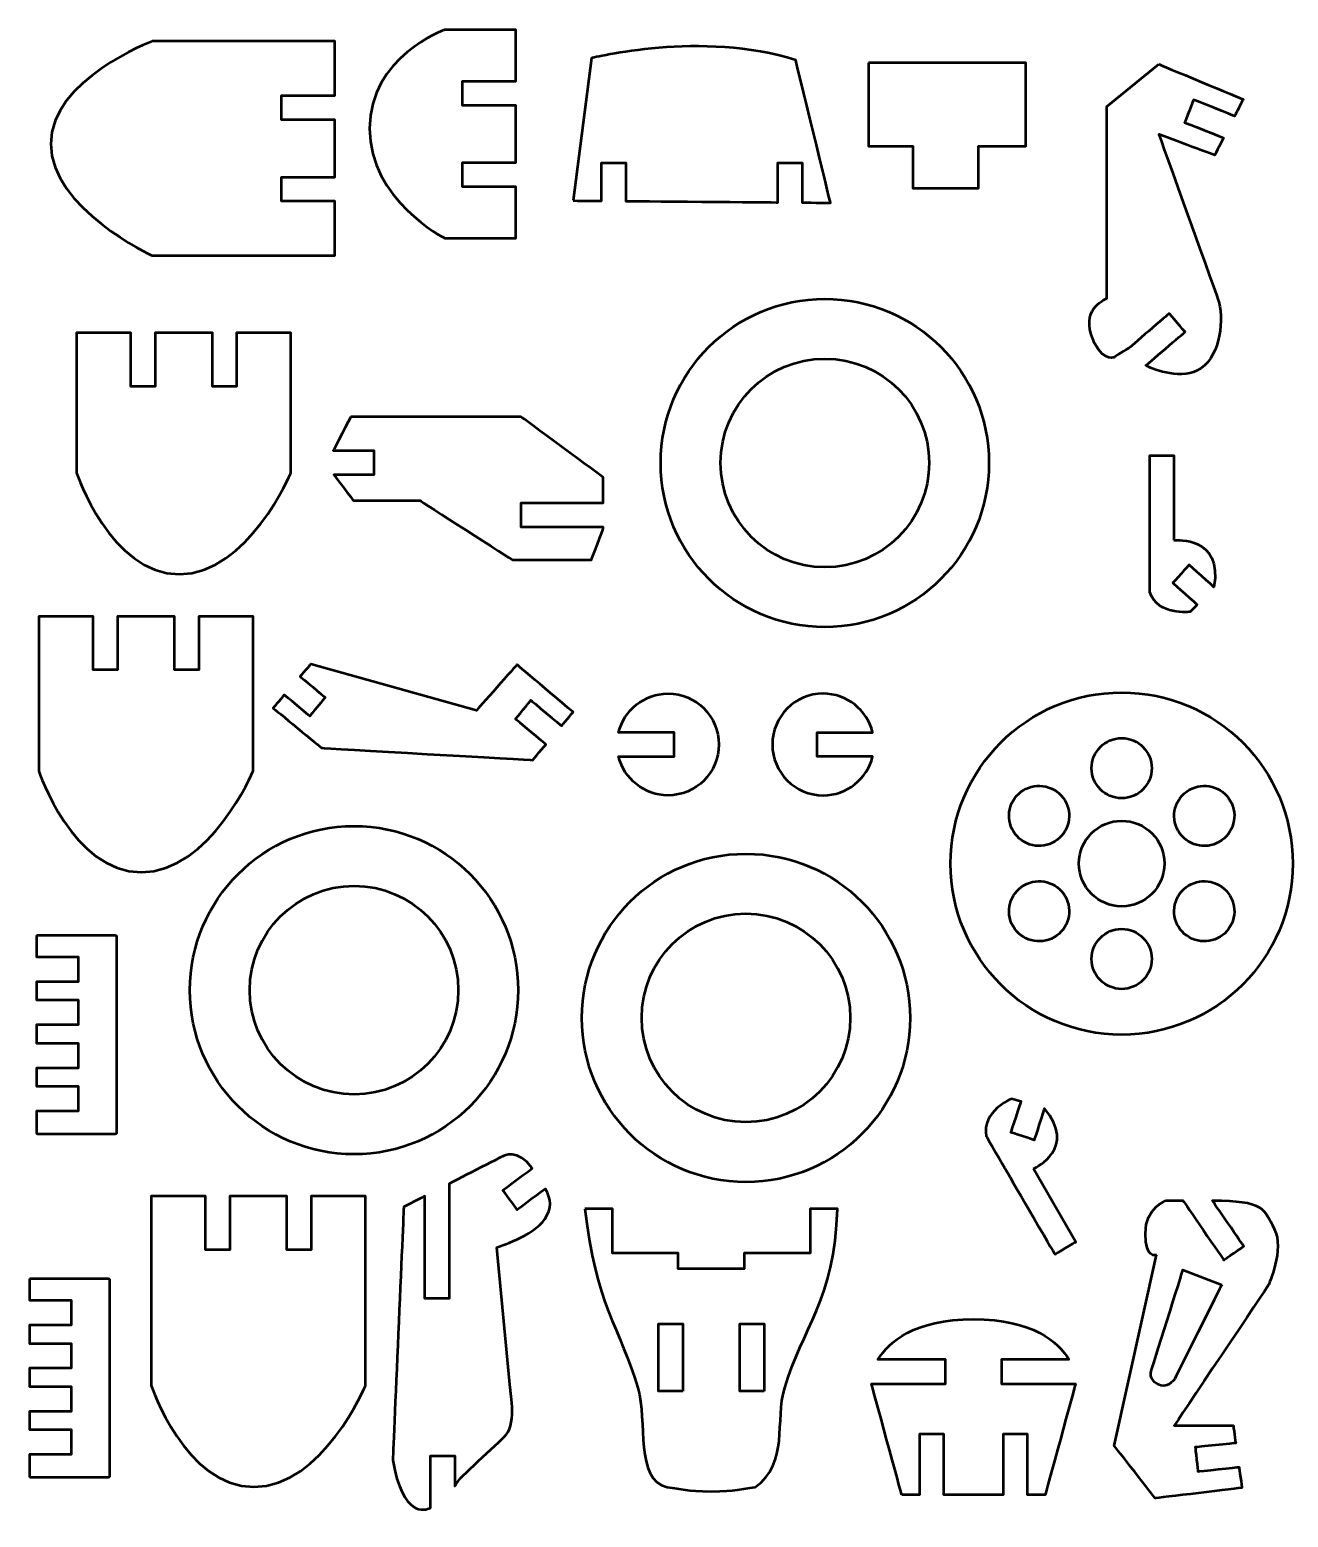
# Model space of a CAD drawing. Header units: millimetres. Extents: x -151 to 156, y -193 to 190.
# Drawn here: x -149.3 to 6.1, y 5.8 to 189.5 of the extents above; entities that cross this region are included whole.
import ezdxf

# ---------------------------------------------------------------- set-up
doc = ezdxf.new("R2010")
doc.units = ezdxf.units.MM
doc.header["$MEASUREMENT"] = 0
doc.layers.add('Capa 1', color=7, linetype='Continuous')

msp = doc.modelspace()

# ---------------------------------------------------------------- linework, layer by layer
at = {"layer": 'Capa 1', "color": 240, "lineweight": 50}
for points, knots in [([(-98.0655, 189.5258), (-98.0655, 189.5258), (-89.238, 189.5258), (-89.238, 189.5258), (-89.238, 189.5258), (-89.238, 189.5258), (-89.238, 183.188), (-89.238, 183.188), (-89.238, 183.188), (-89.238, 183.188), (-95.8499, 183.188), (-95.8499, 183.188), (-95.8499, 183.188), (-95.8499, 183.188), (-95.8499, 180.188), (-95.8499, 180.188), (-95.8499, 180.188), (-95.8499, 180.188), (-89.238, 180.188), (-89.238, 180.188), (-89.238, 180.188), (-89.238, 180.188), (-89.238, 173.13), (-89.238, 173.13), (-89.238, 173.13), (-89.238, 173.13), (-95.8498, 173.13), (-95.8498, 173.13), (-95.8498, 173.13), (-95.8498, 173.13), (-95.8498, 170.13), (-95.8498, 170.13), (-95.8498, 170.13), (-95.8498, 170.13), (-89.238, 170.13), (-89.238, 170.13), (-89.238, 170.13), (-89.238, 170.13), (-89.238, 163.7923), (-89.238, 163.7923), (-89.238, 163.7923), (-89.238, 163.7923), (-98.0655, 163.7923), (-98.0655, 163.7923), (-98.0655, 163.7923), (-98.0655, 163.7923), (-107.321, 168.5003), (-107.321, 177.3278), (-107.321, 177.3278), (-107.321, 186.1553), (-98.0655, 189.5258), (-98.0655, 189.5258)], [0, 0, 0, 0, 0.07142857, 0.07142857, 0.07142857, 0.07142858, 0.14285714, 0.14285714, 0.14285714, 0.14285715, 0.21428571, 0.21428571, 0.21428571, 0.21428572, 0.28571429, 0.28571429, 0.28571429, 0.2857143, 0.35714286, 0.35714286, 0.35714286, 0.35714287, 0.42857143, 0.42857143, 0.42857143, 0.42857144, 0.5, 0.5, 0.5, 0.50000001, 0.57142857, 0.57142857, 0.57142857, 0.57142858, 0.64285714, 0.64285714, 0.64285714, 0.64285715, 0.71428571, 0.71428571, 0.71428571, 0.71428572, 0.78571429, 0.78571429, 0.78571429, 0.7857143, 0.85714286, 0.85714286, 0.85714286, 0.85714287, 1, 1, 1, 1]), ([(-82.176, 168.418), (-82.176, 168.418), (-79.929, 186.0195), (-79.929, 186.0195), (-79.929, 186.0195), (-79.929, 186.0195), (-66.126, 189.497), (-54.677, 185.752), (-54.677, 185.752), (-54.677, 185.752), (-50.397, 168.1505), (-50.397, 168.1505), (-50.397, 168.1505), (-50.397, 168.1505), (-53.8982, 168.18), (-53.8982, 168.18), (-53.8982, 168.18), (-53.8982, 168.18), (-53.8982, 173.0796), (-53.8982, 173.0796), (-53.8982, 173.0796), (-53.8982, 173.0796), (-56.8982, 173.0796), (-56.8982, 173.0796), (-56.8982, 173.0796), (-56.8982, 173.0796), (-56.8982, 168.2052), (-56.8982, 168.2052), (-56.8982, 168.2052), (-56.8982, 168.2052), (-75.6747, 168.3633), (-75.6747, 168.3633), (-75.6747, 168.3633), (-75.6747, 168.3633), (-75.6747, 173.0796), (-75.6747, 173.0796), (-75.6747, 173.0796), (-75.6747, 173.0796), (-78.6749, 173.0796), (-78.6749, 173.0796), (-78.6749, 173.0796), (-78.6749, 173.0796), (-78.6749, 168.3885), (-78.6749, 168.3885), (-78.6749, 168.3885), (-78.6749, 168.3885), (-82.176, 168.418), (-82.176, 168.418)], [0, 0, 0, 0, 0.07692308, 0.07692308, 0.07692308, 0.07692309, 0.15384615, 0.15384615, 0.15384615, 0.15384616, 0.23076923, 0.23076923, 0.23076923, 0.23076924, 0.30769231, 0.30769231, 0.30769231, 0.30769232, 0.38461538, 0.38461538, 0.38461538, 0.38461539, 0.46153846, 0.46153846, 0.46153846, 0.46153847, 0.53846154, 0.53846154, 0.53846154, 0.53846155, 0.61538462, 0.61538462, 0.61538462, 0.61538463, 0.69230769, 0.69230769, 0.69230769, 0.6923077, 0.76923077, 0.76923077, 0.76923077, 0.76923078, 0.84615385, 0.84615385, 0.84615385, 0.84615386, 1, 1, 1, 1]), ([(-134.178, 188.106), (-134.178, 188.106), (-111.601, 188.106), (-111.601, 188.106), (-111.601, 188.106), (-111.601, 188.106), (-111.601, 181.3937), (-111.601, 181.3937), (-111.601, 181.3937), (-111.601, 181.3937), (-118.2129, 181.3937), (-118.2129, 181.3937), (-118.2129, 181.3937), (-118.2129, 181.3937), (-118.2129, 178.3937), (-118.2129, 178.3937), (-118.2129, 178.3937), (-118.2129, 178.3937), (-111.601, 178.3937), (-111.601, 178.3937), (-111.601, 178.3937), (-111.601, 178.3937), (-111.601, 171.3357), (-111.601, 171.3357), (-111.601, 171.3357), (-111.601, 171.3357), (-118.2128, 171.3357), (-118.2128, 171.3357), (-118.2128, 171.3357), (-118.2128, 171.3357), (-118.2128, 168.3357), (-118.2128, 168.3357), (-118.2128, 168.3357), (-118.2128, 168.3357), (-111.601, 168.3357), (-111.601, 168.3357), (-111.601, 168.3357), (-111.601, 168.3357), (-111.601, 161.6235), (-111.601, 161.6235), (-111.601, 161.6235), (-111.601, 161.6235), (-134.178, 161.6235), (-134.178, 161.6235), (-134.178, 161.6235), (-134.178, 161.6235), (-146.697, 167.453), (-146.697, 175.4265), (-146.697, 175.4265), (-146.697, 183.4), (-134.178, 188.106), (-134.178, 188.106)], [0, 0, 0, 0, 0.07142857, 0.07142857, 0.07142857, 0.07142858, 0.14285714, 0.14285714, 0.14285714, 0.14285715, 0.21428571, 0.21428571, 0.21428571, 0.21428572, 0.28571429, 0.28571429, 0.28571429, 0.2857143, 0.35714286, 0.35714286, 0.35714286, 0.35714287, 0.42857143, 0.42857143, 0.42857143, 0.42857144, 0.5, 0.5, 0.5, 0.50000001, 0.57142857, 0.57142857, 0.57142857, 0.57142858, 0.64285714, 0.64285714, 0.64285714, 0.64285715, 0.71428571, 0.71428571, 0.71428571, 0.71428572, 0.78571429, 0.78571429, 0.78571429, 0.7857143, 0.85714286, 0.85714286, 0.85714286, 0.85714287, 1, 1, 1, 1]), ([(-45.689, 185.431), (-45.689, 185.431), (-26.2685, 185.431), (-26.2685, 185.431), (-26.2685, 185.431), (-26.2685, 185.431), (-26.2685, 175.159), (-26.2685, 175.159), (-26.2685, 175.159), (-26.2685, 175.159), (-32.1, 175.159), (-32.1, 175.159), (-32.1, 175.159), (-32.1, 175.159), (-32.1, 169.9695), (-32.1, 169.9695), (-32.1, 169.9695), (-32.1, 169.9695), (-40.232, 169.9695), (-40.232, 169.9695), (-40.232, 169.9695), (-40.232, 169.9695), (-40.232, 175.159), (-40.232, 175.159), (-40.232, 175.159), (-40.232, 175.159), (-45.689, 175.159), (-45.689, 175.159), (-45.689, 175.159), (-45.689, 175.159), (-45.689, 185.431), (-45.689, 185.431)], [0, 0, 0, 0, 0.11111111, 0.11111111, 0.11111111, 0.11111112, 0.22222222, 0.22222222, 0.22222222, 0.22222223, 0.33333333, 0.33333333, 0.33333333, 0.33333334, 0.44444444, 0.44444444, 0.44444444, 0.44444445, 0.55555556, 0.55555556, 0.55555556, 0.55555557, 0.66666667, 0.66666667, 0.66666667, 0.66666668, 0.77777778, 0.77777778, 0.77777778, 0.77777779, 1, 1, 1, 1]), ([(-9.844, 185.2705), (-9.844, 185.2705), (-16.264, 180.0275), (-16.264, 180.0275), (-16.264, 180.0275), (-16.264, 180.0275), (-16.264, 156.327), (-16.264, 156.327), (-16.264, 156.327), (-16.264, 156.327), (-19.26, 155.257), (-18.19, 151.8865), (-18.19, 151.8865), (-17.12, 148.516), (-15.408, 149.051), (-15.408, 149.051), (-15.408, 149.051), (-15.408, 149.051), (-13.6425, 150.1745), (-13.6425, 150.1745), (-13.6425, 150.1745), (-13.6425, 150.1745), (-13.6118, 150.1438), (-13.6118, 150.1438), (-13.6118, 150.1438), (-13.6118, 150.1438), (-8.5419, 154.4834), (-8.5419, 154.4834), (-8.5419, 154.4834), (-8.5419, 154.4834), (-6.5907, 152.2038), (-6.5907, 152.2038), (-6.5907, 152.2038), (-6.5907, 152.2038), (-11.457, 148.039), (-11.457, 148.039), (-11.457, 148.039), (-10.8442, 147.7419), (-7.5034, 146.2355), (-5.0825, 147.446), (-5.0825, 147.446), (-2.4075, 148.7835), (-1.7655, 153.117), (-2.4075, 155.899), (-2.4075, 155.899), (-2.4075, 155.899), (-9.844, 176.6035), (-9.844, 176.6035), (-9.844, 176.6035), (-9.844, 176.6035), (-2.9425, 174.0355), (-2.9425, 174.0355), (-2.9425, 174.0355), (-2.9425, 174.0355), (-1.8436, 176.1834), (-1.8436, 176.1834), (-1.8436, 176.1834), (-1.8436, 176.1834), (-6.648, 178.085), (-6.648, 178.085), (-6.648, 178.085), (-6.648, 178.085), (-5.5443, 180.8748), (-5.5443, 180.8748), (-5.5443, 180.8748), (-5.5443, 180.8748), (-0.4708, 178.8666), (-0.4708, 178.8666), (-0.4708, 178.8666), (-0.4708, 178.8666), (0.5885, 180.937), (0.5885, 180.937), (0.5885, 180.937), (0.5885, 180.937), (-9.844, 185.2705), (-9.844, 185.2705)], [0, 0, 0, 0, 0.05, 0.05, 0.05, 0.05000001, 0.1, 0.1, 0.1, 0.10000001, 0.15, 0.15, 0.15, 0.15000001, 0.2, 0.2, 0.2, 0.20000001, 0.25, 0.25, 0.25, 0.25000001, 0.3, 0.3, 0.3, 0.30000001, 0.35, 0.35, 0.35, 0.35000001, 0.4, 0.4, 0.4, 0.40000001, 0.45, 0.45, 0.45, 0.45000001, 0.5, 0.5, 0.5, 0.50000001, 0.55, 0.55, 0.55, 0.55000001, 0.6, 0.6, 0.6, 0.60000001, 0.65, 0.65, 0.65, 0.65000001, 0.7, 0.7, 0.7, 0.70000001, 0.75, 0.75, 0.75, 0.75000001, 0.8, 0.8, 0.8, 0.80000001, 0.85, 0.85, 0.85, 0.85000001, 0.9, 0.9, 0.9, 0.90000001, 1, 1, 1, 1]), ([(-51.0867, 115.748), (-39.8943, 115.748), (-30.8177, 124.8246), (-30.8177, 136.017), (-30.8177, 136.017), (-30.8177, 147.2094), (-39.8943, 156.286), (-51.0867, 156.286), (-51.0867, 156.286), (-62.2791, 156.286), (-71.3557, 147.2094), (-71.3557, 136.017), (-71.3557, 136.017), (-71.3557, 124.8246), (-62.2791, 115.748), (-51.0867, 115.748)], [0, 0, 0, 0, 0.2, 0.2, 0.2, 0.20000001, 0.4, 0.4, 0.4, 0.40000001, 0.6, 0.6, 0.6, 0.60000001, 1, 1, 1, 1]), ([(-143.5139, 134.8015), (-143.5139, 134.8015), (-143.5139, 152.082), (-143.5139, 152.082), (-143.5139, 152.082), (-143.5139, 152.082), (-136.8016, 152.082), (-136.8016, 152.082), (-136.8016, 152.082), (-136.8016, 152.082), (-136.8016, 145.4701), (-136.8016, 145.4701), (-136.8016, 145.4701), (-136.8016, 145.4701), (-133.8016, 145.4701), (-133.8016, 145.4701), (-133.8016, 145.4701), (-133.8016, 145.4701), (-133.8016, 152.082), (-133.8016, 152.082), (-133.8016, 152.082), (-133.8016, 152.082), (-126.7436, 152.082), (-126.7436, 152.082), (-126.7436, 152.082), (-126.7436, 152.082), (-126.7436, 145.4702), (-126.7436, 145.4702), (-126.7436, 145.4702), (-126.7436, 145.4702), (-123.7436, 145.4702), (-123.7436, 145.4702), (-123.7436, 145.4702), (-123.7436, 145.4702), (-123.7436, 152.082), (-123.7436, 152.082), (-123.7436, 152.082), (-123.7436, 152.082), (-117.0314, 152.082), (-117.0314, 152.082), (-117.0314, 152.082), (-117.0314, 152.082), (-117.0314, 134.8015), (-117.0314, 134.8015), (-117.0314, 134.8015), (-117.0314, 134.8015), (-122.3254, 122.2825), (-130.8344, 122.2825), (-130.8344, 122.2825), (-139.3434, 122.2825), (-143.5139, 134.8015), (-143.5139, 134.8015)], [0, 0, 0, 0, 0.07142857, 0.07142857, 0.07142857, 0.07142858, 0.14285714, 0.14285714, 0.14285714, 0.14285715, 0.21428571, 0.21428571, 0.21428571, 0.21428572, 0.28571429, 0.28571429, 0.28571429, 0.2857143, 0.35714286, 0.35714286, 0.35714286, 0.35714287, 0.42857143, 0.42857143, 0.42857143, 0.42857144, 0.5, 0.5, 0.5, 0.50000001, 0.57142857, 0.57142857, 0.57142857, 0.57142858, 0.64285714, 0.64285714, 0.64285714, 0.64285715, 0.71428571, 0.71428571, 0.71428571, 0.71428572, 0.78571429, 0.78571429, 0.78571429, 0.7857143, 0.85714286, 0.85714286, 0.85714286, 0.85714287, 1, 1, 1, 1]), ([(-51.0867, 123.1358), (-43.9737, 123.1358), (-38.2055, 128.904), (-38.2055, 136.017), (-38.2055, 136.017), (-38.2055, 143.13), (-43.9737, 148.8982), (-51.0867, 148.8982), (-51.0867, 148.8982), (-58.1997, 148.8982), (-63.9679, 143.13), (-63.9679, 136.017), (-63.9679, 136.017), (-63.9679, 128.904), (-58.1997, 123.1358), (-51.0867, 123.1358)], [0, 0, 0, 0, 0.2, 0.2, 0.2, 0.20000001, 0.4, 0.4, 0.4, 0.40000001, 0.6, 0.6, 0.6, 0.60000001, 1, 1, 1, 1]), ([(-109.6314, 141.731), (-109.6314, 141.731), (-88.6336, 141.731), (-88.6336, 141.731), (-88.6336, 141.731), (-88.6336, 141.731), (-78.4561, 134.2226), (-78.4561, 134.2226), (-78.4561, 134.2226), (-78.4561, 134.2226), (-78.4561, 131.0762), (-78.4561, 131.0762), (-78.4561, 131.0762), (-78.4561, 131.0762), (-88.615, 131.0762), (-88.615, 131.0762), (-88.615, 131.0762), (-88.615, 131.0762), (-88.615, 128.0762), (-88.615, 128.0762), (-88.615, 128.0762), (-88.615, 128.0762), (-78.4561, 128.0762), (-78.4561, 128.0762), (-78.4561, 128.0762), (-78.4561, 128.0762), (-78.4561, 127.9298), (-78.4561, 127.9298), (-78.4561, 127.9298), (-78.4561, 127.9298), (-79.9202, 124.0325), (-79.9202, 124.0325), (-79.9202, 124.0325), (-79.9202, 124.0325), (-89.6692, 124.0325), (-89.6692, 124.0325), (-89.6692, 124.0325), (-89.6692, 124.0325), (-101.0966, 131.3622), (-101.0966, 131.3622), (-101.0966, 131.3622), (-101.0966, 131.3622), (-109.31, 131.3622), (-109.31, 131.3622), (-109.31, 131.3622), (-109.31, 131.3622), (-111.7307, 134.5476), (-111.7307, 134.5476), (-111.7307, 134.5476), (-111.7307, 134.5476), (-106.7878, 134.5476), (-106.7878, 134.5476), (-106.7878, 134.5476), (-106.7878, 134.5476), (-106.7878, 137.5476), (-106.7878, 137.5476), (-106.7878, 137.5476), (-106.7878, 137.5476), (-111.8097, 137.5476), (-111.8097, 137.5476), (-111.8097, 137.5476), (-111.8097, 137.5476), (-109.6314, 141.731), (-109.6314, 141.731)], [0, 0, 0, 0, 0.05882353, 0.05882353, 0.05882353, 0.05882354, 0.11764706, 0.11764706, 0.11764706, 0.11764707, 0.17647059, 0.17647059, 0.17647059, 0.1764706, 0.23529412, 0.23529412, 0.23529412, 0.23529413, 0.29411765, 0.29411765, 0.29411765, 0.29411766, 0.35294118, 0.35294118, 0.35294118, 0.35294119, 0.41176471, 0.41176471, 0.41176471, 0.41176472, 0.47058824, 0.47058824, 0.47058824, 0.47058825, 0.52941176, 0.52941176, 0.52941176, 0.52941177, 0.58823529, 0.58823529, 0.58823529, 0.5882353, 0.64705882, 0.64705882, 0.64705882, 0.64705883, 0.70588235, 0.70588235, 0.70588235, 0.70588236, 0.76470588, 0.76470588, 0.76470588, 0.76470589, 0.82352941, 0.82352941, 0.82352941, 0.82352942, 0.88235294, 0.88235294, 0.88235294, 0.88235295, 1, 1, 1, 1]), ([(-7.9632, 126.4757), (-7.9632, 126.4757), (-7.9632, 136.9202), (-7.9632, 136.9202), (-7.9632, 136.9202), (-7.9632, 136.9202), (-10.9632, 136.9202), (-10.9632, 136.9202), (-10.9632, 136.9202), (-10.9632, 136.9202), (-10.9632, 124.8072), (-10.9632, 124.8072), (-10.9632, 124.8072), (-10.9632, 124.8072), (-10.9631, 124.8072), (-10.9631, 124.8072), (-10.9631, 124.8072), (-10.9631, 124.8072), (-10.9631, 120.0638), (-10.9631, 120.0638), (-10.9631, 120.0638), (-9.9632, 117.0962), (-5.9637, 117.6325), (-5.9637, 117.6325), (-5.9637, 117.6325), (-5.9637, 117.6325), (-5.096, 118.5224), (-5.096, 118.5224), (-5.096, 118.5224), (-5.096, 118.5224), (-8.0917, 121.1914), (-8.0917, 121.1914), (-8.0917, 121.1914), (-8.0917, 121.1914), (-6.0958, 123.4309), (-6.0958, 123.4309), (-6.0958, 123.4309), (-6.0958, 123.4309), (-3.0253, 120.695), (-3.0253, 120.695), (-3.0253, 120.695), (-1.8949, 126.9959), (-7.7492, 126.4638), (-7.7492, 126.4638), (-7.7492, 126.4638), (-7.7492, 126.4638), (-7.9632, 126.4757), (-7.9632, 126.4757)], [0, 0, 0, 0, 0.07692308, 0.07692308, 0.07692308, 0.07692309, 0.15384615, 0.15384615, 0.15384615, 0.15384616, 0.23076923, 0.23076923, 0.23076923, 0.23076924, 0.30769231, 0.30769231, 0.30769231, 0.30769232, 0.38461538, 0.38461538, 0.38461538, 0.38461539, 0.46153846, 0.46153846, 0.46153846, 0.46153847, 0.53846154, 0.53846154, 0.53846154, 0.53846155, 0.61538462, 0.61538462, 0.61538462, 0.61538463, 0.69230769, 0.69230769, 0.69230769, 0.6923077, 0.76923077, 0.76923077, 0.76923077, 0.76923078, 0.84615385, 0.84615385, 0.84615385, 0.84615386, 1, 1, 1, 1]), ([(-148.1873, 97.9737), (-148.1873, 97.9737), (-148.1873, 117.0732), (-148.1873, 117.0732), (-148.1873, 117.0732), (-148.1873, 117.0732), (-141.475, 117.0732), (-141.475, 117.0732), (-141.475, 117.0732), (-141.475, 117.0732), (-141.475, 110.4613), (-141.475, 110.4613), (-141.475, 110.4613), (-141.475, 110.4613), (-138.475, 110.4613), (-138.475, 110.4613), (-138.475, 110.4613), (-138.475, 110.4613), (-138.475, 117.0732), (-138.475, 117.0732), (-138.475, 117.0732), (-138.475, 117.0732), (-131.417, 117.0732), (-131.417, 117.0732), (-131.417, 117.0732), (-131.417, 117.0732), (-131.417, 110.4614), (-131.417, 110.4614), (-131.417, 110.4614), (-131.417, 110.4614), (-128.417, 110.4614), (-128.417, 110.4614), (-128.417, 110.4614), (-128.417, 110.4614), (-128.417, 117.0732), (-128.417, 117.0732), (-128.417, 117.0732), (-128.417, 117.0732), (-121.7048, 117.0732), (-121.7048, 117.0732), (-121.7048, 117.0732), (-121.7048, 117.0732), (-121.7048, 97.9737), (-121.7048, 97.9737), (-121.7048, 97.9737), (-121.7048, 97.9737), (-126.9988, 85.4547), (-135.5078, 85.4547), (-135.5078, 85.4547), (-144.0168, 85.4547), (-148.1873, 97.9737), (-148.1873, 97.9737)], [0, 0, 0, 0, 0.07142857, 0.07142857, 0.07142857, 0.07142858, 0.14285714, 0.14285714, 0.14285714, 0.14285715, 0.21428571, 0.21428571, 0.21428571, 0.21428572, 0.28571429, 0.28571429, 0.28571429, 0.2857143, 0.35714286, 0.35714286, 0.35714286, 0.35714287, 0.42857143, 0.42857143, 0.42857143, 0.42857144, 0.5, 0.5, 0.5, 0.50000001, 0.57142857, 0.57142857, 0.57142857, 0.57142858, 0.64285714, 0.64285714, 0.64285714, 0.64285715, 0.71428571, 0.71428571, 0.71428571, 0.71428572, 0.78571429, 0.78571429, 0.78571429, 0.7857143, 0.85714286, 0.85714286, 0.85714286, 0.85714287, 1, 1, 1, 1]), ([(-114.597, 111.1698), (-114.597, 111.1698), (-94.1052, 105.4578), (-94.1052, 105.4578), (-94.1052, 105.4578), (-94.1052, 105.4578), (-89.1072, 111.0984), (-89.1072, 111.0984), (-89.1072, 111.0984), (-89.1072, 111.0984), (-82.1814, 105.2436), (-82.1814, 105.2436), (-82.1814, 105.2436), (-82.1814, 105.2436), (-83.6049, 103.5558), (-83.6049, 103.5558), (-83.6049, 103.5558), (-83.6049, 103.5558), (-87.3899, 106.7004), (-87.3899, 106.7004), (-87.3899, 106.7004), (-87.3899, 106.7004), (-89.307, 104.3929), (-89.307, 104.3929), (-89.307, 104.3929), (-89.307, 104.3929), (-85.5391, 101.2624), (-85.5391, 101.2624), (-85.5391, 101.2624), (-85.5391, 101.2624), (-87.1794, 99.3174), (-87.1794, 99.3174), (-87.1794, 99.3174), (-87.1794, 99.3174), (-113.2404, 100.8168), (-113.2404, 100.8168), (-113.2404, 100.8168), (-113.2404, 100.8168), (-119.238, 105.7434), (-119.238, 105.7434), (-119.238, 105.7434), (-119.238, 105.7434), (-117.8526, 107.3632), (-117.8526, 107.3632), (-117.8526, 107.3632), (-117.8526, 107.3632), (-114.7146, 104.7558), (-114.7146, 104.7558), (-114.7146, 104.7558), (-114.7146, 104.7558), (-112.7973, 107.0633), (-112.7973, 107.0633), (-112.7973, 107.0633), (-112.7973, 107.0633), (-115.9026, 109.6432), (-115.9026, 109.6432), (-115.9026, 109.6432), (-115.9026, 109.6432), (-114.597, 111.1698), (-114.597, 111.1698)], [0, 0, 0, 0, 0.0625, 0.0625, 0.0625, 0.06250001, 0.125, 0.125, 0.125, 0.12500001, 0.1875, 0.1875, 0.1875, 0.18750001, 0.25, 0.25, 0.25, 0.25000001, 0.3125, 0.3125, 0.3125, 0.31250001, 0.375, 0.375, 0.375, 0.37500001, 0.4375, 0.4375, 0.4375, 0.43750001, 0.5, 0.5, 0.5, 0.50000001, 0.5625, 0.5625, 0.5625, 0.56250001, 0.625, 0.625, 0.625, 0.62500001, 0.6875, 0.6875, 0.6875, 0.68750001, 0.75, 0.75, 0.75, 0.75000001, 0.8125, 0.8125, 0.8125, 0.81250001, 0.875, 0.875, 0.875, 0.87500001, 1, 1, 1, 1]), ([(-70.4569, 94.962), (-66.9874, 94.962), (-64.1737, 97.7757), (-64.1737, 101.2452), (-64.1737, 101.2452), (-64.1737, 104.7147), (-66.9874, 107.5284), (-70.4569, 107.5284), (-70.4569, 107.5284), (-73.4093, 107.5284), (-75.8861, 105.4904), (-76.559, 102.7452), (-76.559, 102.7452), (-76.559, 102.7452), (-69.7101, 102.7452), (-69.7101, 102.7452), (-69.7101, 102.7452), (-69.7101, 102.7452), (-69.7101, 99.7452), (-69.7101, 99.7452), (-69.7101, 99.7452), (-69.7101, 99.7452), (-76.5591, 99.7452), (-76.5591, 99.7452), (-76.5591, 99.7452), (-75.8863, 96.9997), (-73.4095, 94.962), (-70.4569, 94.962)], [0, 0, 0, 0, 0.125, 0.125, 0.125, 0.12500001, 0.25, 0.25, 0.25, 0.25000001, 0.375, 0.375, 0.375, 0.37500001, 0.5, 0.5, 0.5, 0.50000001, 0.625, 0.625, 0.625, 0.62500001, 0.75, 0.75, 0.75, 0.75000001, 1, 1, 1, 1]), ([(-51.2898, 94.962), (-54.7593, 94.962), (-57.573, 97.7757), (-57.573, 101.2452), (-57.573, 101.2452), (-57.573, 104.7147), (-54.7593, 107.5284), (-51.2898, 107.5284), (-51.2898, 107.5284), (-48.3374, 107.5284), (-45.8606, 105.4904), (-45.1877, 102.7452), (-45.1877, 102.7452), (-45.1877, 102.7452), (-52.0366, 102.7452), (-52.0366, 102.7452), (-52.0366, 102.7452), (-52.0366, 102.7452), (-52.0366, 99.7452), (-52.0366, 99.7452), (-52.0366, 99.7452), (-52.0366, 99.7452), (-45.1876, 99.7452), (-45.1876, 99.7452), (-45.1876, 99.7452), (-45.8604, 96.9997), (-48.3372, 94.962), (-51.2898, 94.962)], [0, 0, 0, 0, 0.125, 0.125, 0.125, 0.12500001, 0.25, 0.25, 0.25, 0.25000001, 0.375, 0.375, 0.375, 0.37500001, 0.5, 0.5, 0.5, 0.50000001, 0.625, 0.625, 0.625, 0.62500001, 0.75, 0.75, 0.75, 0.75000001, 1, 1, 1, 1]), ([(-14.4228, 65.4024), (-2.7526, 65.4024), (6.7116, 74.8666), (6.7116, 86.5368), (6.7116, 86.5368), (6.7116, 98.207), (-2.7526, 107.6712), (-14.4228, 107.6712), (-14.4228, 107.6712), (-26.093, 107.6712), (-35.5572, 98.207), (-35.5572, 86.5368), (-35.5572, 86.5368), (-35.5572, 74.8666), (-26.093, 65.4024), (-14.4228, 65.4024)], [0, 0, 0, 0, 0.2, 0.2, 0.2, 0.20000001, 0.4, 0.4, 0.4, 0.40000001, 0.6, 0.6, 0.6, 0.60000001, 1, 1, 1, 1]), ([(-14.4228, 94.605), (-12.3726, 94.605), (-10.71, 96.2676), (-10.71, 98.3178), (-10.71, 98.3178), (-10.71, 100.368), (-12.3726, 102.0306), (-14.4228, 102.0306), (-14.4228, 102.0306), (-16.473, 102.0306), (-18.1356, 100.368), (-18.1356, 98.3178), (-18.1356, 98.3178), (-18.1356, 96.2676), (-16.473, 94.605), (-14.4228, 94.605)], [0, 0, 0, 0, 0.2, 0.2, 0.2, 0.20000001, 0.4, 0.4, 0.4, 0.40000001, 0.6, 0.6, 0.6, 0.60000001, 1, 1, 1, 1]), ([(-21.4101, 90.5711), (-20.3849, 92.3465), (-20.9933, 94.6171), (-22.7695, 95.6427), (-22.7695, 95.6427), (-24.5448, 96.6678), (-26.8155, 96.0594), (-27.8408, 94.2833), (-27.8408, 94.2833), (-28.8657, 92.5086), (-28.2576, 90.2365), (-26.4818, 89.2116), (-26.4818, 89.2116), (-24.7067, 88.1862), (-22.4354, 88.7957), (-21.4101, 90.5711)], [0, 0, 0, 0, 0.2, 0.2, 0.2, 0.20000001, 0.4, 0.4, 0.4, 0.40000001, 0.6, 0.6, 0.6, 0.60000001, 1, 1, 1, 1]), ([(-7.4355, 90.5709), (-6.4104, 88.7956), (-4.1393, 88.1868), (-2.3638, 89.2119), (-2.3638, 89.2119), (-0.5882, 90.237), (0.0203, 92.5082), (-1.0048, 94.2837), (-1.0048, 94.2837), (-2.0299, 96.0592), (-4.301, 96.6678), (-6.0766, 95.6427), (-6.0766, 95.6427), (-7.8521, 94.6176), (-8.4606, 92.3464), (-7.4355, 90.5709)], [0, 0, 0, 0, 0.2, 0.2, 0.2, 0.20000001, 0.4, 0.4, 0.4, 0.40000001, 0.6, 0.6, 0.6, 0.60000001, 1, 1, 1, 1]), ([(-109.242, 50.6312), (-98.0496, 50.6312), (-88.973, 59.7078), (-88.973, 70.9002), (-88.973, 70.9002), (-88.973, 82.0926), (-98.0496, 91.1692), (-109.242, 91.1692), (-109.242, 91.1692), (-120.4344, 91.1692), (-129.511, 82.0926), (-129.511, 70.9002), (-129.511, 70.9002), (-129.511, 59.7078), (-120.4344, 50.6312), (-109.242, 50.6312)], [0, 0, 0, 0, 0.2, 0.2, 0.2, 0.20000001, 0.4, 0.4, 0.4, 0.40000001, 0.6, 0.6, 0.6, 0.60000001, 1, 1, 1, 1]), ([(-14.4228, 81.2532), (-11.5052, 81.2532), (-9.1392, 83.6192), (-9.1392, 86.5368), (-9.1392, 86.5368), (-9.1392, 89.4546), (-11.5052, 91.8204), (-14.4228, 91.8204), (-14.4228, 91.8204), (-17.3405, 91.8204), (-19.7064, 89.4546), (-19.7064, 86.5368), (-19.7064, 86.5368), (-19.7064, 83.6192), (-17.3405, 81.2532), (-14.4228, 81.2532)], [0, 0, 0, 0, 0.2, 0.2, 0.2, 0.20000001, 0.4, 0.4, 0.4, 0.40000001, 0.6, 0.6, 0.6, 0.60000001, 1, 1, 1, 1]), ([(-60.8328, 47.204), (-49.6404, 47.204), (-40.5638, 56.2806), (-40.5638, 67.473), (-40.5638, 67.473), (-40.5638, 78.6654), (-49.6404, 87.742), (-60.8328, 87.742), (-60.8328, 87.742), (-72.0252, 87.742), (-81.1018, 78.6654), (-81.1018, 67.473), (-81.1018, 67.473), (-81.1018, 56.2806), (-72.0252, 47.204), (-60.8328, 47.204)], [0, 0, 0, 0, 0.2, 0.2, 0.2, 0.20000001, 0.4, 0.4, 0.4, 0.40000001, 0.6, 0.6, 0.6, 0.60000001, 1, 1, 1, 1]), ([(-27.8408, 78.7899), (-26.8157, 77.0144), (-24.5446, 76.4058), (-22.769, 77.4309), (-22.769, 77.4309), (-20.9935, 78.456), (-20.385, 80.7272), (-21.4101, 82.5027), (-21.4101, 82.5027), (-22.4352, 84.278), (-24.7063, 84.8868), (-26.4818, 83.8617), (-26.4818, 83.8617), (-28.2574, 82.8366), (-28.8659, 80.5654), (-27.8408, 78.7899)], [0, 0, 0, 0, 0.2, 0.2, 0.2, 0.20000001, 0.4, 0.4, 0.4, 0.40000001, 0.6, 0.6, 0.6, 0.60000001, 1, 1, 1, 1]), ([(-1.0048, 78.7903), (0.0201, 80.565), (-0.588, 82.8371), (-2.3638, 83.862), (-2.3638, 83.862), (-4.1389, 84.8874), (-6.4102, 84.2779), (-7.4355, 82.5025), (-7.4355, 82.5025), (-8.4607, 80.7271), (-7.8523, 78.4565), (-6.0761, 77.4309), (-6.0761, 77.4309), (-4.3008, 76.4058), (-2.0301, 77.0142), (-1.0048, 78.7903)], [0, 0, 0, 0, 0.2, 0.2, 0.2, 0.20000001, 0.4, 0.4, 0.4, 0.40000001, 0.6, 0.6, 0.6, 0.60000001, 1, 1, 1, 1]), ([(-109.242, 58.019), (-102.129, 58.019), (-96.3608, 63.7872), (-96.3608, 70.9002), (-96.3608, 70.9002), (-96.3608, 78.0132), (-102.129, 83.7814), (-109.242, 83.7814), (-109.242, 83.7814), (-116.355, 83.7814), (-122.1232, 78.0132), (-122.1232, 70.9002), (-122.1232, 70.9002), (-122.1232, 63.7872), (-116.355, 58.019), (-109.242, 58.019)], [0, 0, 0, 0, 0.2, 0.2, 0.2, 0.20000001, 0.4, 0.4, 0.4, 0.40000001, 0.6, 0.6, 0.6, 0.60000001, 1, 1, 1, 1]), ([(-60.8328, 54.5918), (-53.7198, 54.5918), (-47.9516, 60.36), (-47.9516, 67.473), (-47.9516, 67.473), (-47.9516, 74.586), (-53.7198, 80.3542), (-60.8328, 80.3542), (-60.8328, 80.3542), (-67.9458, 80.3542), (-73.714, 74.586), (-73.714, 67.473), (-73.714, 67.473), (-73.714, 60.36), (-67.9458, 54.5918), (-60.8328, 54.5918)], [0, 0, 0, 0, 0.2, 0.2, 0.2, 0.20000001, 0.4, 0.4, 0.4, 0.40000001, 0.6, 0.6, 0.6, 0.60000001, 1, 1, 1, 1]), ([(-138.7353, 77.6832), (-138.7353, 77.6832), (-148.2927, 77.6832), (-148.2927, 77.6832), (-148.2927, 77.6832), (-148.3741, 77.6832), (-148.4406, 77.6167), (-148.4406, 77.5353), (-148.4406, 77.5353), (-148.4406, 77.5353), (-148.4406, 74.9706), (-148.4406, 74.9706), (-148.4406, 74.9706), (-148.4406, 74.9706), (-143.2718, 74.9706), (-143.2718, 74.9706), (-143.2718, 74.9706), (-143.2718, 74.9706), (-143.2717, 71.9705), (-143.2717, 71.9705), (-143.2717, 71.9705), (-143.2717, 71.9705), (-148.4406, 71.9706), (-148.4406, 71.9706), (-148.4406, 71.9706), (-148.4406, 71.9706), (-148.4406, 69.6454), (-148.4406, 69.6454), (-148.4406, 69.6454), (-148.4406, 69.6454), (-143.2718, 69.6454), (-143.2718, 69.6454), (-143.2718, 69.6454), (-143.2718, 69.6454), (-143.2717, 66.6453), (-143.2717, 66.6453), (-143.2717, 66.6453), (-143.2717, 66.6453), (-148.4406, 66.6454), (-148.4406, 66.6454), (-148.4406, 66.6454), (-148.4406, 66.6454), (-148.4406, 64.3202), (-148.4406, 64.3202), (-148.4406, 64.3202), (-148.4406, 64.3202), (-143.2718, 64.3202), (-143.2718, 64.3202), (-143.2718, 64.3202), (-143.2718, 64.3202), (-143.2717, 61.3201), (-143.2717, 61.3201), (-143.2717, 61.3201), (-143.2717, 61.3201), (-148.4406, 61.3202), (-148.4406, 61.3202), (-148.4406, 61.3202), (-148.4406, 61.3202), (-148.4406, 58.995), (-148.4406, 58.995), (-148.4406, 58.995), (-148.4406, 58.995), (-143.2718, 58.995), (-143.2718, 58.995), (-143.2718, 58.995), (-143.2718, 58.995), (-143.2717, 55.9949), (-143.2717, 55.9949), (-143.2717, 55.9949), (-143.2717, 55.9949), (-148.4406, 55.995), (-148.4406, 55.995), (-148.4406, 55.995), (-148.4406, 55.995), (-148.4406, 53.2695), (-148.4406, 53.2695), (-148.4406, 53.2695), (-148.4406, 53.1881), (-148.3741, 53.1216), (-148.2927, 53.1216), (-148.2927, 53.1216), (-148.2927, 53.1216), (-138.7353, 53.1216), (-138.7353, 53.1216), (-138.7353, 53.1216), (-138.6539, 53.1216), (-138.5874, 53.1881), (-138.5874, 53.2695), (-138.5874, 53.2695), (-138.5874, 53.2695), (-138.5874, 77.5353), (-138.5874, 77.5353), (-138.5874, 77.5353), (-138.5874, 77.6167), (-138.6539, 77.6832), (-138.7353, 77.6832)], [0, 0, 0, 0, 0.04, 0.04, 0.04, 0.04000001, 0.08, 0.08, 0.08, 0.08000001, 0.12, 0.12, 0.12, 0.12000001, 0.16, 0.16, 0.16, 0.16000001, 0.2, 0.2, 0.2, 0.20000001, 0.24, 0.24, 0.24, 0.24000001, 0.28, 0.28, 0.28, 0.28000001, 0.32, 0.32, 0.32, 0.32000001, 0.36, 0.36, 0.36, 0.36000001, 0.4, 0.4, 0.4, 0.40000001, 0.44, 0.44, 0.44, 0.44000001, 0.48, 0.48, 0.48, 0.48000001, 0.52, 0.52, 0.52, 0.52000001, 0.56, 0.56, 0.56, 0.56000001, 0.6, 0.6, 0.6, 0.60000001, 0.64, 0.64, 0.64, 0.64000001, 0.68, 0.68, 0.68, 0.68000001, 0.72, 0.72, 0.72, 0.72000001, 0.76, 0.76, 0.76, 0.76000001, 0.8, 0.8, 0.8, 0.80000001, 0.84, 0.84, 0.84, 0.84000001, 0.88, 0.88, 0.88, 0.88000001, 0.92, 0.92, 0.92, 0.92000001, 1, 1, 1, 1]), ([(-14.4228, 71.043), (-12.3726, 71.043), (-10.71, 72.7056), (-10.71, 74.7558), (-10.71, 74.7558), (-10.71, 76.806), (-12.3726, 78.4686), (-14.4228, 78.4686), (-14.4228, 78.4686), (-16.473, 78.4686), (-18.1356, 76.806), (-18.1356, 74.7558), (-18.1356, 74.7558), (-18.1356, 72.7056), (-16.473, 71.043), (-14.4228, 71.043)], [0, 0, 0, 0, 0.2, 0.2, 0.2, 0.20000001, 0.4, 0.4, 0.4, 0.40000001, 0.6, 0.6, 0.6, 0.60000001, 1, 1, 1, 1]), ([(-25.3344, 48.8188), (-25.3344, 48.8188), (-20.0909, 39.7859), (-20.0909, 39.7859), (-20.0909, 39.7859), (-20.0909, 39.7859), (-22.6854, 38.2798), (-22.6854, 38.2798), (-22.6854, 38.2798), (-22.6854, 38.2798), (-28.7666, 48.7557), (-28.7666, 48.7557), (-28.7666, 48.7557), (-28.7666, 48.7557), (-28.7665, 48.7557), (-28.7665, 48.7557), (-28.7665, 48.7557), (-28.7665, 48.7557), (-31.1478, 52.858), (-31.1478, 52.858), (-31.1478, 52.858), (-31.7729, 55.9265), (-28.0447, 57.4706), (-28.0447, 57.4706), (-28.0447, 57.4706), (-28.0447, 57.4706), (-26.8475, 57.1366), (-26.8475, 57.1366), (-26.8475, 57.1366), (-26.8475, 57.1366), (-28.0984, 53.3244), (-28.0984, 53.3244), (-28.0984, 53.3244), (-28.0984, 53.3244), (-25.248, 52.3896), (-25.248, 52.3896), (-25.248, 52.3896), (-25.248, 52.3896), (-23.966, 56.2972), (-23.966, 56.2972), (-23.966, 56.2972), (-19.8251, 51.4154), (-25.1553, 48.9365), (-25.1553, 48.9365), (-25.1553, 48.9365), (-25.1553, 48.9365), (-25.3344, 48.8188), (-25.3344, 48.8188)], [0, 0, 0, 0, 0.07692308, 0.07692308, 0.07692308, 0.07692309, 0.15384615, 0.15384615, 0.15384615, 0.15384616, 0.23076923, 0.23076923, 0.23076923, 0.23076924, 0.30769231, 0.30769231, 0.30769231, 0.30769232, 0.38461538, 0.38461538, 0.38461538, 0.38461539, 0.46153846, 0.46153846, 0.46153846, 0.46153847, 0.53846154, 0.53846154, 0.53846154, 0.53846155, 0.61538462, 0.61538462, 0.61538462, 0.61538463, 0.69230769, 0.69230769, 0.69230769, 0.6923077, 0.76923077, 0.76923077, 0.76923077, 0.76923078, 0.84615385, 0.84615385, 0.84615385, 0.84615386, 1, 1, 1, 1]), ([(-91.6062, 39.1272), (-91.6062, 39.1272), (-89.964, 21.7774), (-89.964, 21.7774), (-89.964, 21.7774), (-89.964, 21.7774), (-89.1786, 17.4216), (-90.3924, 16.065), (-90.3924, 16.065), (-91.6062, 14.7084), (-96.4614, 10.5672), (-96.6756, 9.8532), (-96.6756, 9.8532), (-96.695, 9.7886), (-96.7348, 9.7129), (-96.7913, 9.6286), (-96.7913, 9.6286), (-96.7913, 9.6286), (-96.7913, 13.3988), (-96.7913, 13.3988), (-96.7913, 13.3988), (-96.7913, 13.3988), (-99.7913, 13.3988), (-99.7913, 13.3988), (-99.7913, 13.3988), (-99.7913, 13.3988), (-99.7913, 6.9611), (-99.7913, 6.9611), (-99.7913, 6.9611), (-100.5276, 6.5964), (-103.2311, 5.7962), (-104.4582, 12.852), (-104.4582, 12.852), (-104.4582, 12.852), (-103.1016, 44.1252), (-103.1016, 44.1252), (-103.1016, 44.1252), (-103.1016, 44.1252), (-100.4897, 45.4615), (-100.4897, 45.4615), (-100.4897, 45.4615), (-100.4897, 45.4615), (-100.4897, 32.8227), (-100.4897, 32.8227), (-100.4897, 32.8227), (-100.4897, 32.8227), (-97.4897, 32.8227), (-97.4897, 32.8227), (-97.4897, 32.8227), (-97.4897, 32.8227), (-97.4897, 46.9964), (-97.4897, 46.9964), (-97.4897, 46.9964), (-97.4897, 46.9964), (-90.8208, 50.4084), (-90.8208, 50.4084), (-90.8208, 50.4084), (-90.8208, 50.4084), (-89.0187, 51.4092), (-87.2213, 48.894), (-87.2213, 48.894), (-87.2213, 48.894), (-90.8671, 46.1836), (-90.8671, 46.1836), (-90.8671, 46.1836), (-90.8671, 46.1836), (-89.0778, 43.7757), (-89.0778, 43.7757), (-89.0778, 43.7757), (-89.0778, 43.7757), (-85.6097, 46.3533), (-85.6097, 46.3533), (-85.6097, 46.3533), (-84.8596, 44.9863), (-84.7542, 44.0389), (-85.68, 42.6258), (-85.68, 42.6258), (-87.0366, 40.5552), (-91.6062, 39.1272), (-91.6062, 39.1272)], [0, 0, 0, 0, 0.04761905, 0.04761905, 0.04761905, 0.04761906, 0.0952381, 0.0952381, 0.0952381, 0.09523811, 0.14285714, 0.14285714, 0.14285714, 0.14285715, 0.19047619, 0.19047619, 0.19047619, 0.1904762, 0.23809524, 0.23809524, 0.23809524, 0.23809525, 0.28571429, 0.28571429, 0.28571429, 0.2857143, 0.33333333, 0.33333333, 0.33333333, 0.33333334, 0.38095238, 0.38095238, 0.38095238, 0.38095239, 0.42857143, 0.42857143, 0.42857143, 0.42857144, 0.47619048, 0.47619048, 0.47619048, 0.47619049, 0.52380952, 0.52380952, 0.52380952, 0.52380953, 0.57142857, 0.57142857, 0.57142857, 0.57142858, 0.61904762, 0.61904762, 0.61904762, 0.61904763, 0.66666667, 0.66666667, 0.66666667, 0.66666668, 0.71428571, 0.71428571, 0.71428571, 0.71428572, 0.76190476, 0.76190476, 0.76190476, 0.76190477, 0.80952381, 0.80952381, 0.80952381, 0.80952382, 0.85714286, 0.85714286, 0.85714286, 0.85714287, 0.9047619, 0.9047619, 0.9047619, 0.90476191, 1, 1, 1, 1]), ([(-134.2959, 22.0699), (-134.2959, 22.0699), (-134.2959, 45.4534), (-134.2959, 45.4534), (-134.2959, 45.4534), (-134.2959, 45.4534), (-127.5836, 45.4534), (-127.5836, 45.4534), (-127.5836, 45.4534), (-127.5836, 45.4534), (-127.5836, 38.8415), (-127.5836, 38.8415), (-127.5836, 38.8415), (-127.5836, 38.8415), (-124.5836, 38.8415), (-124.5836, 38.8415), (-124.5836, 38.8415), (-124.5836, 38.8415), (-124.5836, 45.4534), (-124.5836, 45.4534), (-124.5836, 45.4534), (-124.5836, 45.4534), (-117.5256, 45.4534), (-117.5256, 45.4534), (-117.5256, 45.4534), (-117.5256, 45.4534), (-117.5256, 38.8416), (-117.5256, 38.8416), (-117.5256, 38.8416), (-117.5256, 38.8416), (-114.5256, 38.8416), (-114.5256, 38.8416), (-114.5256, 38.8416), (-114.5256, 38.8416), (-114.5256, 45.4534), (-114.5256, 45.4534), (-114.5256, 45.4534), (-114.5256, 45.4534), (-107.8134, 45.4534), (-107.8134, 45.4534), (-107.8134, 45.4534), (-107.8134, 45.4534), (-107.8134, 22.0699), (-107.8134, 22.0699), (-107.8134, 22.0699), (-107.8134, 22.0699), (-113.1074, 9.5509), (-121.6164, 9.5509), (-121.6164, 9.5509), (-130.1254, 9.5509), (-134.2959, 22.0699), (-134.2959, 22.0699)], [0, 0, 0, 0, 0.07142857, 0.07142857, 0.07142857, 0.07142858, 0.14285714, 0.14285714, 0.14285714, 0.14285715, 0.21428571, 0.21428571, 0.21428571, 0.21428572, 0.28571429, 0.28571429, 0.28571429, 0.2857143, 0.35714286, 0.35714286, 0.35714286, 0.35714287, 0.42857143, 0.42857143, 0.42857143, 0.42857144, 0.5, 0.5, 0.5, 0.50000001, 0.57142857, 0.57142857, 0.57142857, 0.57142858, 0.64285714, 0.64285714, 0.64285714, 0.64285715, 0.71428571, 0.71428571, 0.71428571, 0.71428572, 0.78571429, 0.78571429, 0.78571429, 0.7857143, 0.85714286, 0.85714286, 0.85714286, 0.85714287, 1, 1, 1, 1]), ([(-10.1388, 38.199), (-10.1388, 38.199), (-15.351, 14.637), (-15.351, 14.637), (-15.351, 14.637), (-15.351, 14.637), (-10.2816, 8.1396), (-10.2816, 8.1396), (-10.2816, 8.1396), (-10.2816, 8.1396), (0.4284, 9.4248), (0.4284, 9.4248), (0.4284, 9.4248), (0.4284, 9.4248), (0.0725, 11.9874), (0.0725, 11.9874), (0.0725, 11.9874), (0.0725, 11.9874), (-5.0221, 11.452), (-5.0221, 11.452), (-5.0221, 11.452), (-5.0221, 11.452), (-5.3357, 14.4356), (-5.3357, 14.4356), (-5.3357, 14.4356), (-5.3357, 14.4356), (-0.3405, 14.9607), (-0.3405, 14.9607), (-0.3405, 14.9607), (-0.3405, 14.9607), (-0.6426, 17.136), (-0.6426, 17.136), (-0.6426, 17.136), (-0.6426, 17.136), (-7.9254, 17.136), (-7.9254, 17.136), (-7.9254, 17.136), (-7.9254, 17.136), (3.7128, 34.4862), (3.7128, 34.4862), (3.7128, 34.4862), (3.7128, 34.4862), (5.712, 38.913), (4.4268, 41.412), (4.4268, 41.412), (3.1601, 43.875), (3.1212, 44.9512), (-3.2168, 44.9128), (-3.2168, 44.9128), (-3.2168, 44.9128), (0.6606, 39.2691), (0.6606, 39.2691), (0.6606, 39.2691), (0.6606, 39.2691), (-1.8122, 37.5702), (-1.8122, 37.5702), (-1.8122, 37.5702), (-1.8122, 37.5702), (-6.8118, 44.8475), (-6.8118, 44.8475), (-6.8118, 44.8475), (-6.8118, 44.8475), (-6.8539, 44.9106), (-6.8539, 44.9106), (-6.8539, 44.9106), (-6.8539, 44.9106), (-8.9249, 44.9106), (-8.9249, 44.9106), (-8.9249, 44.9106), (-8.9249, 44.9106), (-11.4954, 44.0538), (-11.4954, 40.8408), (-11.4954, 40.8408), (-11.4954, 37.6278), (-10.1388, 38.199), (-10.1388, 38.199)], [0, 0, 0, 0, 0.05, 0.05, 0.05, 0.05000001, 0.1, 0.1, 0.1, 0.10000001, 0.15, 0.15, 0.15, 0.15000001, 0.2, 0.2, 0.2, 0.20000001, 0.25, 0.25, 0.25, 0.25000001, 0.3, 0.3, 0.3, 0.30000001, 0.35, 0.35, 0.35, 0.35000001, 0.4, 0.4, 0.4, 0.40000001, 0.45, 0.45, 0.45, 0.45000001, 0.5, 0.5, 0.5, 0.50000001, 0.55, 0.55, 0.55, 0.55000001, 0.6, 0.6, 0.6, 0.60000001, 0.65, 0.65, 0.65, 0.65000001, 0.7, 0.7, 0.7, 0.70000001, 0.75, 0.75, 0.75, 0.75000001, 0.8, 0.8, 0.8, 0.80000001, 0.85, 0.85, 0.85, 0.85000001, 0.9, 0.9, 0.9, 0.90000001, 1, 1, 1, 1]), ([(-80.7177, 43.911), (-80.7177, 43.911), (-77.3262, 43.911), (-77.3262, 43.911), (-77.3262, 43.911), (-77.3262, 43.911), (-77.3262, 38.4132), (-77.3262, 38.4132), (-77.3262, 38.4132), (-77.3262, 38.4132), (-69.1866, 38.4132), (-69.1866, 38.4132), (-69.1866, 38.4132), (-69.1866, 38.4132), (-69.1866, 36.4854), (-69.1866, 36.4854), (-69.1866, 36.4854), (-69.1866, 36.4854), (-61.047, 36.4854), (-61.047, 36.4854), (-61.047, 36.4854), (-61.047, 36.4854), (-61.047, 38.4132), (-61.047, 38.4132), (-61.047, 38.4132), (-61.047, 38.4132), (-52.9074, 38.4132), (-52.9074, 38.4132), (-52.9074, 38.4132), (-52.9074, 38.4132), (-52.9074, 43.911), (-52.9074, 43.911), (-52.9074, 43.911), (-52.9074, 43.911), (-49.5159, 43.911), (-49.5159, 43.911), (-49.5159, 43.911), (-49.9091, 32.5348), (-53.8722, 29.1553), (-56.0503, 21.7774), (-56.0503, 21.7774), (-57.2589, 17.6837), (-55.5034, 12.5531), (-59.6759, 9.4962), (-59.6759, 9.4962), (-61.4896, 9.3296), (-61.9386, 8.9964), (-65.1168, 8.9964), (-65.1168, 8.9964), (-68.295, 8.9964), (-68.7441, 9.3296), (-70.5577, 9.4962), (-70.5577, 9.4962), (-74.6231, 10.4079), (-72.9749, 17.6837), (-74.1834, 21.7774), (-74.1834, 21.7774), (-76.3615, 29.1553), (-79.4678, 32.1778), (-80.7177, 43.911)], [0, 0, 0, 0, 0.0625, 0.0625, 0.0625, 0.06250001, 0.125, 0.125, 0.125, 0.12500001, 0.1875, 0.1875, 0.1875, 0.18750001, 0.25, 0.25, 0.25, 0.25000001, 0.3125, 0.3125, 0.3125, 0.31250001, 0.375, 0.375, 0.375, 0.37500001, 0.4375, 0.4375, 0.4375, 0.43750001, 0.5, 0.5, 0.5, 0.50000001, 0.5625, 0.5625, 0.5625, 0.56250001, 0.625, 0.625, 0.625, 0.62500001, 0.6875, 0.6875, 0.6875, 0.68750001, 0.75, 0.75, 0.75, 0.75000001, 0.8125, 0.8125, 0.8125, 0.81250001, 0.875, 0.875, 0.875, 0.87500001, 1, 1, 1, 1]), ([(-139.5921, 35.2716), (-139.5921, 35.2716), (-149.1495, 35.2716), (-149.1495, 35.2716), (-149.1495, 35.2716), (-149.2309, 35.2716), (-149.2974, 35.2051), (-149.2974, 35.1237), (-149.2974, 35.1237), (-149.2974, 35.1237), (-149.2974, 32.559), (-149.2974, 32.559), (-149.2974, 32.559), (-149.2974, 32.559), (-144.1286, 32.559), (-144.1286, 32.559), (-144.1286, 32.559), (-144.1286, 32.559), (-144.1285, 29.5589), (-144.1285, 29.5589), (-144.1285, 29.5589), (-144.1285, 29.5589), (-149.2974, 29.559), (-149.2974, 29.559), (-149.2974, 29.559), (-149.2974, 29.559), (-149.2974, 27.2338), (-149.2974, 27.2338), (-149.2974, 27.2338), (-149.2974, 27.2338), (-144.1286, 27.2338), (-144.1286, 27.2338), (-144.1286, 27.2338), (-144.1286, 27.2338), (-144.1285, 24.2337), (-144.1285, 24.2337), (-144.1285, 24.2337), (-144.1285, 24.2337), (-149.2974, 24.2338), (-149.2974, 24.2338), (-149.2974, 24.2338), (-149.2974, 24.2338), (-149.2974, 21.9086), (-149.2974, 21.9086), (-149.2974, 21.9086), (-149.2974, 21.9086), (-144.1286, 21.9086), (-144.1286, 21.9086), (-144.1286, 21.9086), (-144.1286, 21.9086), (-144.1285, 18.9085), (-144.1285, 18.9085), (-144.1285, 18.9085), (-144.1285, 18.9085), (-149.2974, 18.9086), (-149.2974, 18.9086), (-149.2974, 18.9086), (-149.2974, 18.9086), (-149.2974, 16.5834), (-149.2974, 16.5834), (-149.2974, 16.5834), (-149.2974, 16.5834), (-144.1286, 16.5834), (-144.1286, 16.5834), (-144.1286, 16.5834), (-144.1286, 16.5834), (-144.1285, 13.5833), (-144.1285, 13.5833), (-144.1285, 13.5833), (-144.1285, 13.5833), (-149.2974, 13.5834), (-149.2974, 13.5834), (-149.2974, 13.5834), (-149.2974, 13.5834), (-149.2974, 10.8579), (-149.2974, 10.8579), (-149.2974, 10.8579), (-149.2974, 10.7765), (-149.2309, 10.71), (-149.1495, 10.71), (-149.1495, 10.71), (-149.1495, 10.71), (-139.5921, 10.71), (-139.5921, 10.71), (-139.5921, 10.71), (-139.5107, 10.71), (-139.4442, 10.7765), (-139.4442, 10.8579), (-139.4442, 10.8579), (-139.4442, 10.8579), (-139.4442, 35.1237), (-139.4442, 35.1237), (-139.4442, 35.1237), (-139.4442, 35.2051), (-139.5107, 35.2716), (-139.5921, 35.2716)], [0, 0, 0, 0, 0.04, 0.04, 0.04, 0.04000001, 0.08, 0.08, 0.08, 0.08000001, 0.12, 0.12, 0.12, 0.12000001, 0.16, 0.16, 0.16, 0.16000001, 0.2, 0.2, 0.2, 0.20000001, 0.24, 0.24, 0.24, 0.24000001, 0.28, 0.28, 0.28, 0.28000001, 0.32, 0.32, 0.32, 0.32000001, 0.36, 0.36, 0.36, 0.36000001, 0.4, 0.4, 0.4, 0.40000001, 0.44, 0.44, 0.44, 0.44000001, 0.48, 0.48, 0.48, 0.48000001, 0.52, 0.52, 0.52, 0.52000001, 0.56, 0.56, 0.56, 0.56000001, 0.6, 0.6, 0.6, 0.60000001, 0.64, 0.64, 0.64, 0.64000001, 0.68, 0.68, 0.68, 0.68000001, 0.72, 0.72, 0.72, 0.72000001, 0.76, 0.76, 0.76, 0.76000001, 0.8, 0.8, 0.8, 0.80000001, 0.84, 0.84, 0.84, 0.84000001, 0.88, 0.88, 0.88, 0.88000001, 0.92, 0.92, 0.92, 0.92000001, 1, 1, 1, 1]), ([(-2.0706, 34.4862), (-2.0706, 34.4862), (-6.8544, 36.3426), (-6.8544, 36.3426), (-6.8544, 36.3426), (-6.8544, 36.3426), (-10.7814, 23.8476), (-10.7814, 23.8476), (-10.7814, 23.8476), (-10.7814, 23.8476), (-11.1189, 22.8773), (-9.9991, 22.2308), (-9.9991, 22.2308), (-8.8793, 21.5843), (-7.9457, 22.7582), (-7.9457, 22.7582), (-7.9457, 22.7582), (-7.9457, 22.7582), (-2.0706, 34.4862), (-2.0706, 34.4862)], [0, 0, 0, 0, 0.16666667, 0.16666667, 0.16666667, 0.16666668, 0.33333333, 0.33333333, 0.33333333, 0.33333334, 0.5, 0.5, 0.5, 0.50000001, 0.66666667, 0.66666667, 0.66666667, 0.66666668, 1, 1, 1, 1]), ([(-68.643, 21.3813), (-68.643, 21.3813), (-68.643, 29.6761), (-68.643, 29.6761), (-68.643, 29.6761), (-68.643, 29.6761), (-71.643, 29.6761), (-71.643, 29.6761), (-71.643, 29.6761), (-71.643, 29.6761), (-71.643, 21.3813), (-71.643, 21.3813), (-71.643, 21.3813), (-71.643, 21.3813), (-68.643, 21.3813), (-68.643, 21.3813)], [0, 0, 0, 0, 0.2, 0.2, 0.2, 0.20000001, 0.4, 0.4, 0.4, 0.40000001, 0.6, 0.6, 0.6, 0.60000001, 1, 1, 1, 1]), ([(-58.5906, 21.382), (-58.5906, 21.382), (-58.5911, 29.6759), (-58.5911, 29.6759), (-58.5911, 29.6759), (-58.5911, 29.6759), (-61.5911, 29.6763), (-61.5911, 29.6763), (-61.5911, 29.6763), (-61.5911, 29.6763), (-61.5906, 21.3812), (-61.5906, 21.3812), (-61.5906, 21.3812), (-61.5906, 21.3812), (-58.5906, 21.382), (-58.5906, 21.382)], [0, 0, 0, 0, 0.2, 0.2, 0.2, 0.20000001, 0.4, 0.4, 0.4, 0.40000001, 0.6, 0.6, 0.6, 0.60000001, 1, 1, 1, 1]), ([(-41.5852, 8.5452), (-41.5852, 8.5452), (-39.3832, 8.5452), (-39.3832, 8.5452), (-39.3832, 8.5452), (-39.3832, 8.5452), (-39.3833, 16.0651), (-39.3833, 16.0651), (-39.3833, 16.0651), (-39.3833, 16.0651), (-36.3833, 16.0651), (-36.3833, 16.0651), (-36.3833, 16.0651), (-36.3833, 16.0651), (-36.3833, 8.5452), (-36.3833, 8.5452), (-36.3833, 8.5452), (-36.3833, 8.5452), (-29.0744, 8.5452), (-29.0744, 8.5452), (-29.0744, 8.5452), (-29.0744, 8.5452), (-29.0744, 16.0651), (-29.0744, 16.0651), (-29.0744, 16.0651), (-29.0744, 16.0651), (-26.0744, 16.0651), (-26.0744, 16.0651), (-26.0744, 16.0651), (-26.0744, 16.0651), (-26.0744, 8.5452), (-26.0744, 8.5452), (-26.0744, 8.5452), (-26.0744, 8.5452), (-23.8724, 8.5452), (-23.8724, 8.5452), (-23.8724, 8.5452), (-23.8724, 8.5452), (-20.1166, 22.2769), (-20.1166, 22.2769), (-20.1166, 22.2769), (-20.1166, 22.2769), (-29.2827, 22.2769), (-29.2827, 22.2769), (-29.2827, 22.2769), (-29.2827, 22.2769), (-29.2827, 25.2769), (-29.2827, 25.2769), (-29.2827, 25.2769), (-29.2827, 25.2769), (-20.9327, 25.2769), (-20.9327, 25.2769), (-20.9327, 25.2769), (-22.2561, 27.4488), (-25.3852, 30.2481), (-32.7288, 30.2481), (-32.7288, 30.2481), (-40.0723, 30.2481), (-43.2016, 27.4489), (-44.5249, 25.277), (-44.5249, 25.277), (-44.5249, 25.277), (-36.1747, 25.2769), (-36.1747, 25.2769), (-36.1747, 25.2769), (-36.1747, 25.2769), (-36.1746, 22.2768), (-36.1746, 22.2768), (-36.1746, 22.2768), (-36.1746, 22.2768), (-45.341, 22.277), (-45.341, 22.277), (-45.341, 22.277), (-45.341, 22.277), (-41.5852, 8.5452), (-41.5852, 8.5452)], [0, 0, 0, 0, 0.05, 0.05, 0.05, 0.05000001, 0.1, 0.1, 0.1, 0.10000001, 0.15, 0.15, 0.15, 0.15000001, 0.2, 0.2, 0.2, 0.20000001, 0.25, 0.25, 0.25, 0.25000001, 0.3, 0.3, 0.3, 0.30000001, 0.35, 0.35, 0.35, 0.35000001, 0.4, 0.4, 0.4, 0.40000001, 0.45, 0.45, 0.45, 0.45000001, 0.5, 0.5, 0.5, 0.50000001, 0.55, 0.55, 0.55, 0.55000001, 0.6, 0.6, 0.6, 0.60000001, 0.65, 0.65, 0.65, 0.65000001, 0.7, 0.7, 0.7, 0.70000001, 0.75, 0.75, 0.75, 0.75000001, 0.8, 0.8, 0.8, 0.80000001, 0.85, 0.85, 0.85, 0.85000001, 0.9, 0.9, 0.9, 0.90000001, 1, 1, 1, 1])]:
    msp.add_open_spline(points, degree=3, knots=knots, dxfattribs=at)

doc.saveas('drawing.dxf')
